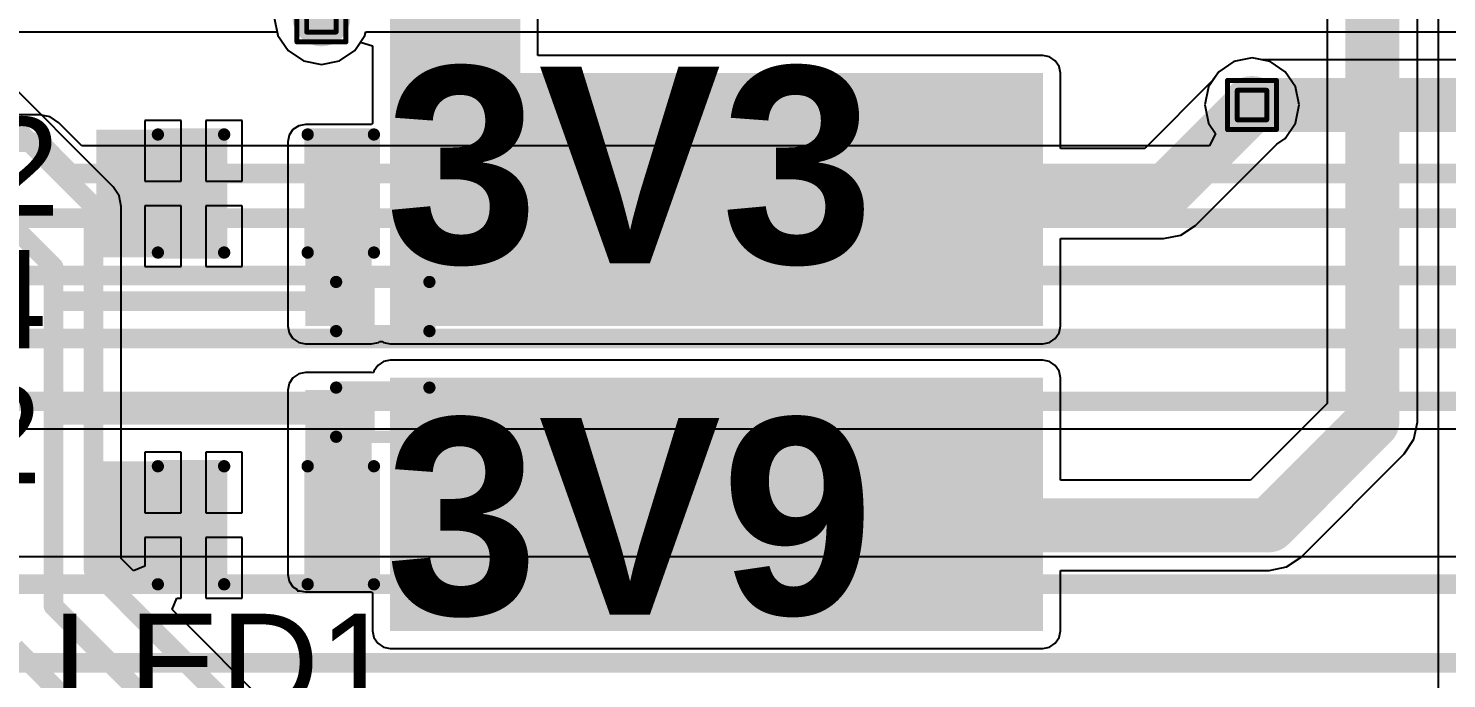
# Model space of a CAD drawing. Header units: inches. Extents: x -8 to 210, y -39 to 109.
# Drawn here: x 20.03 to 34.7, y 32.4 to 39.12 of the extents above; entities that cross this region are included whole.
import ezdxf

# ---------------------------------------------------------------- set-up
doc = ezdxf.new("R2010")
doc.units = ezdxf.units.IN
for name, color, linetype in [('Bottom Layer', 5, 'Continuous'), ('Drill Drawing', 1, 'Continuous'), ('Top Layer', 1, 'Continuous'), ('Top Overlay', 2, 'Continuous'), ('Top Paste', 8, 'Continuous'), ('Top Solder', 216, 'Continuous'), ('Via Holes', 16, 'Continuous')]:
    doc.layers.add(name, color=color, linetype=linetype)
doc.styles.add('Arial', font='', dxfattribs={"height": 0.2})
doc.styles.add('Arial_Bold', font='', dxfattribs={"height": 0.2})
doc.styles.get('Arial').set_extended_font_data('Arial')
doc.styles.get('Arial_Bold').set_extended_font_data('Arial', bold=True)

# ---------------------------------------------------------------- blocks, each defined once
blk = doc.blocks.new('R___0201_64')
at = {"layer": 'Top Layer'}
for points in [[(-0.41, 0.185), (-0.14, 0.185), (-0.14, -0.185), (-0.41, -0.185)], [(0.14, 0.185), (0.41, 0.185), (0.41, -0.185), (0.14, -0.185)]]:
    blk.add_hatch(color=1, dxfattribs=at).paths.add_polyline_path(points)
at = {"layer": 'Top Paste'}
for points in [[(-0.41, 0.185), (-0.14, 0.185), (-0.14, -0.185), (-0.41, -0.185)], [(0.14, 0.185), (0.41, 0.185), (0.41, -0.185), (0.14, -0.185)]]:
    blk.add_hatch(color=8, dxfattribs=at).paths.add_polyline_path(points)
at = {"layer": 'Top Solder'}
for points in [[(-0.465, 0.24), (-0.085, 0.24), (-0.085, -0.24), (-0.465, -0.24)], [(0.085, 0.24), (0.465, 0.24), (0.465, -0.24), (0.085, -0.24)]]:
    blk.add_hatch(color=216, dxfattribs=at).paths.add_polyline_path(points)
at = {"layer": 'Top Overlay'}
for points in [[(-0.483, -0.254, 0.127, 0.127, 0), (-0.483, 0.254, 0.127, 0.127, 0)], [(-0.483, 0.254, 0.127, 0.127, 0), (0.483, 0.254, 0.127, 0.127, 0)], [(0.483, -0.254, 0.127, 0.127, 0), (0.483, 0.254, 0.127, 0.127, 0)], [(-0.483, -0.254, 0.127, 0.127, 0), (0.483, -0.254, 0.127, 0.127, 0)]]:
    blk.add_lwpolyline(points, format="xyseb", dxfattribs=at)
for points in [[(-0.514, 0.254, 0.0635, 0.0635, 1), (-0.451, 0.254, 0.0635, 0.0635, 1)], [(-0.514, 0.254, 0.0635, 0.0635, 1), (-0.451, 0.254, 0.0635, 0.0635, 1)], [(0.451, 0.254, 0.0635, 0.0635, 1), (0.514, 0.254, 0.0635, 0.0635, 1)], [(0.451, 0.254, 0.0635, 0.0635, 1), (0.514, 0.254, 0.0635, 0.0635, 1)], [(-0.514, -0.254, 0.0635, 0.0635, 1), (-0.451, -0.254, 0.0635, 0.0635, 1)], [(-0.514, -0.254, 0.0635, 0.0635, 1), (-0.451, -0.254, 0.0635, 0.0635, 1)], [(0.451, -0.254, 0.0635, 0.0635, 1), (0.514, -0.254, 0.0635, 0.0635, 1)], [(0.451, -0.254, 0.0635, 0.0635, 1), (0.514, -0.254, 0.0635, 0.0635, 1)]]:
    blk.add_lwpolyline(points, format="xyseb", close=True, dxfattribs=at)
blk = doc.blocks.new('R___0201_66')
at = {"layer": 'Top Layer'}
for points in [[(-0.41, 0.185), (-0.14, 0.185), (-0.14, -0.185), (-0.41, -0.185)], [(0.14, 0.185), (0.41, 0.185), (0.41, -0.185), (0.14, -0.185)]]:
    blk.add_hatch(color=1, dxfattribs=at).paths.add_polyline_path(points)
at = {"layer": 'Top Paste'}
for points in [[(-0.41, 0.185), (-0.14, 0.185), (-0.14, -0.185), (-0.41, -0.185)], [(0.14, 0.185), (0.41, 0.185), (0.41, -0.185), (0.14, -0.185)]]:
    blk.add_hatch(color=8, dxfattribs=at).paths.add_polyline_path(points)
at = {"layer": 'Top Solder'}
for points in [[(-0.465, 0.24), (-0.085, 0.24), (-0.085, -0.24), (-0.465, -0.24)], [(0.085, 0.24), (0.465, 0.24), (0.465, -0.24), (0.085, -0.24)]]:
    blk.add_hatch(color=216, dxfattribs=at).paths.add_polyline_path(points)
at = {"layer": 'Top Overlay'}
for points in [[(-0.483, 0.254, 0.127, 0.127, 0), (0.483, 0.254, 0.127, 0.127, 0)], [(-0.483, -0.254, 0.127, 0.127, 0), (-0.483, 0.254, 0.127, 0.127, 0)], [(0.483, -0.254, 0.127, 0.127, 0), (0.483, 0.254, 0.127, 0.127, 0)], [(-0.483, -0.254, 0.127, 0.127, 0), (0.483, -0.254, 0.127, 0.127, 0)]]:
    blk.add_lwpolyline(points, format="xyseb", dxfattribs=at)
for points in [[(-0.514, 0.254, 0.0635, 0.0635, 1), (-0.451, 0.254, 0.0635, 0.0635, 1)], [(-0.514, 0.254, 0.0635, 0.0635, 1), (-0.451, 0.254, 0.0635, 0.0635, 1)], [(0.451, 0.254, 0.0635, 0.0635, 1), (0.514, 0.254, 0.0635, 0.0635, 1)], [(0.451, 0.254, 0.0635, 0.0635, 1), (0.514, 0.254, 0.0635, 0.0635, 1)], [(-0.514, -0.254, 0.0635, 0.0635, 1), (-0.451, -0.254, 0.0635, 0.0635, 1)], [(-0.514, -0.254, 0.0635, 0.0635, 1), (-0.451, -0.254, 0.0635, 0.0635, 1)], [(0.451, -0.254, 0.0635, 0.0635, 1), (0.514, -0.254, 0.0635, 0.0635, 1)], [(0.451, -0.254, 0.0635, 0.0635, 1), (0.514, -0.254, 0.0635, 0.0635, 1)]]:
    blk.add_lwpolyline(points, format="xyseb", close=True, dxfattribs=at)
blk = doc.blocks.new('T__________75')
at = {"layer": 'Top Layer'}
blk.add_hatch(color=1, dxfattribs=at).paths.add_polyline_path([(0.381, 0.762), (-0.381, 0.762), (-0.762, 0.381), (-0.762, -0.381), (-0.381, -0.762), (0.381, -0.762), (0.762, -0.381), (0.762, 0.381)])
at = {"layer": 'Top Paste'}
blk.add_hatch(color=8, dxfattribs=at).paths.add_polyline_path([(0.381, 0.762), (-0.381, 0.762), (-0.762, 0.381), (-0.762, -0.381), (-0.381, -0.762), (0.381, -0.762), (0.762, -0.381), (0.762, 0.381)])
at = {"layer": 'Top Solder'}
blk.add_hatch(color=216, dxfattribs=at).paths.add_polyline_path([(0.432, 0.864), (-0.432, 0.864), (-0.864, 0.432), (-0.864, -0.432), (-0.432, -0.864), (0.432, -0.864), (0.864, -0.432), (0.864, 0.432)])
at = {"layer": 'Top Overlay'}
for points in [[(-0.432, 0.94, 0.2, 0.2, 0), (-0.94, 0.432, 0.2, 0.2, 0)], [(0.432, 0.94, 0.2, 0.2, 0), (-0.432, 0.94, 0.2, 0.2, 0)], [(0.432, 0.94, 0.2, 0.2, 0), (-0.432, 0.94, 0.2, 0.2, 0)], [(0.94, 0.432, 0.2, 0.2, 0), (0.432, 0.94, 0.2, 0.2, 0)], [(-0.94, 0.432, 0.2, 0.2, 0), (-0.94, -0.432, 0.2, 0.2, 0)], [(0.94, 0.432, 0.2, 0.2, 0), (0.94, -0.432, 0.2, 0.2, 0)], [(-0.432, -0.94, 0.2, 0.2, 0), (-0.94, -0.432, 0.2, 0.2, 0)], [(0.94, -0.432, 0.2, 0.2, 0), (0.432, -0.94, 0.2, 0.2, 0)], [(0.432, -0.94, 0.2, 0.2, 0), (-0.432, -0.94, 0.2, 0.2, 0)], [(0.432, -0.94, 0.2, 0.2, 0), (-0.432, -0.94, 0.2, 0.2, 0)]]:
    blk.add_lwpolyline(points, format="xyseb", dxfattribs=at)
for points in [[(-0.482, 0.94, 0.1, 0.1, 1), (-0.382, 0.94, 0.1, 0.1, 1)], [(-0.482, 0.94, 0.1, 0.1, 1), (-0.382, 0.94, 0.1, 0.1, 1)], [(-0.482, 0.94, 0.1, 0.1, 1), (-0.382, 0.94, 0.1, 0.1, 1)], [(0.382, 0.94, 0.1, 0.1, 1), (0.482, 0.94, 0.1, 0.1, 1)], [(0.382, 0.94, 0.1, 0.1, 1), (0.482, 0.94, 0.1, 0.1, 1)], [(0.382, 0.94, 0.1, 0.1, 1), (0.482, 0.94, 0.1, 0.1, 1)], [(-0.99, 0.432, 0.1, 0.1, 1), (-0.89, 0.432, 0.1, 0.1, 1)], [(-0.99, 0.432, 0.1, 0.1, 1), (-0.89, 0.432, 0.1, 0.1, 1)], [(0.89, 0.432, 0.1, 0.1, 1), (0.99, 0.432, 0.1, 0.1, 1)], [(0.89, 0.432, 0.1, 0.1, 1), (0.99, 0.432, 0.1, 0.1, 1)], [(-0.99, -0.432, 0.1, 0.1, 1), (-0.89, -0.432, 0.1, 0.1, 1)], [(-0.99, -0.432, 0.1, 0.1, 1), (-0.89, -0.432, 0.1, 0.1, 1)], [(0.89, -0.432, 0.1, 0.1, 1), (0.99, -0.432, 0.1, 0.1, 1)], [(0.89, -0.432, 0.1, 0.1, 1), (0.99, -0.432, 0.1, 0.1, 1)], [(-0.482, -0.94, 0.1, 0.1, 1), (-0.382, -0.94, 0.1, 0.1, 1)], [(-0.482, -0.94, 0.1, 0.1, 1), (-0.382, -0.94, 0.1, 0.1, 1)], [(-0.482, -0.94, 0.1, 0.1, 1), (-0.382, -0.94, 0.1, 0.1, 1)], [(0.382, -0.94, 0.1, 0.1, 1), (0.482, -0.94, 0.1, 0.1, 1)], [(0.382, -0.94, 0.1, 0.1, 1), (0.482, -0.94, 0.1, 0.1, 1)], [(0.382, -0.94, 0.1, 0.1, 1), (0.482, -0.94, 0.1, 0.1, 1)]]:
    blk.add_lwpolyline(points, format="xyseb", close=True, dxfattribs=at)
blk = doc.blocks.new('T__________76')
at = {"layer": 'Top Layer'}
blk.add_hatch(color=1, dxfattribs=at).paths.add_polyline_path([(0.381, 0.762), (-0.381, 0.762), (-0.762, 0.381), (-0.762, -0.381), (-0.381, -0.762), (0.381, -0.762), (0.762, -0.381), (0.762, 0.381)])
at = {"layer": 'Top Paste'}
blk.add_hatch(color=8, dxfattribs=at).paths.add_polyline_path([(0.381, 0.762), (-0.381, 0.762), (-0.762, 0.381), (-0.762, -0.381), (-0.381, -0.762), (0.381, -0.762), (0.762, -0.381), (0.762, 0.381)])
at = {"layer": 'Top Solder'}
blk.add_hatch(color=216, dxfattribs=at).paths.add_polyline_path([(0.432, 0.864), (-0.432, 0.864), (-0.864, 0.432), (-0.864, -0.432), (-0.432, -0.864), (0.432, -0.864), (0.864, -0.432), (0.864, 0.432)])
at = {"layer": 'Top Overlay'}
for points in [[(-0.432, 0.94, 0.2, 0.2, 0), (-0.94, 0.432, 0.2, 0.2, 0)], [(0.432, 0.94, 0.2, 0.2, 0), (-0.432, 0.94, 0.2, 0.2, 0)], [(0.432, 0.94, 0.2, 0.2, 0), (-0.432, 0.94, 0.2, 0.2, 0)], [(0.94, 0.432, 0.2, 0.2, 0), (0.432, 0.94, 0.2, 0.2, 0)], [(-0.94, 0.432, 0.2, 0.2, 0), (-0.94, -0.432, 0.2, 0.2, 0)], [(0.94, 0.432, 0.2, 0.2, 0), (0.94, -0.432, 0.2, 0.2, 0)], [(-0.432, -0.94, 0.2, 0.2, 0), (-0.94, -0.432, 0.2, 0.2, 0)], [(0.94, -0.432, 0.2, 0.2, 0), (0.432, -0.94, 0.2, 0.2, 0)], [(0.432, -0.94, 0.2, 0.2, 0), (-0.432, -0.94, 0.2, 0.2, 0)], [(0.432, -0.94, 0.2, 0.2, 0), (-0.432, -0.94, 0.2, 0.2, 0)]]:
    blk.add_lwpolyline(points, format="xyseb", dxfattribs=at)
for points in [[(-0.482, 0.94, 0.1, 0.1, 1), (-0.382, 0.94, 0.1, 0.1, 1)], [(-0.482, 0.94, 0.1, 0.1, 1), (-0.382, 0.94, 0.1, 0.1, 1)], [(-0.482, 0.94, 0.1, 0.1, 1), (-0.382, 0.94, 0.1, 0.1, 1)], [(0.382, 0.94, 0.1, 0.1, 1), (0.482, 0.94, 0.1, 0.1, 1)], [(0.382, 0.94, 0.1, 0.1, 1), (0.482, 0.94, 0.1, 0.1, 1)], [(0.382, 0.94, 0.1, 0.1, 1), (0.482, 0.94, 0.1, 0.1, 1)], [(-0.99, 0.432, 0.1, 0.1, 1), (-0.89, 0.432, 0.1, 0.1, 1)], [(-0.99, 0.432, 0.1, 0.1, 1), (-0.89, 0.432, 0.1, 0.1, 1)], [(0.89, 0.432, 0.1, 0.1, 1), (0.99, 0.432, 0.1, 0.1, 1)], [(0.89, 0.432, 0.1, 0.1, 1), (0.99, 0.432, 0.1, 0.1, 1)], [(-0.99, -0.432, 0.1, 0.1, 1), (-0.89, -0.432, 0.1, 0.1, 1)], [(-0.99, -0.432, 0.1, 0.1, 1), (-0.89, -0.432, 0.1, 0.1, 1)], [(0.89, -0.432, 0.1, 0.1, 1), (0.99, -0.432, 0.1, 0.1, 1)], [(0.89, -0.432, 0.1, 0.1, 1), (0.99, -0.432, 0.1, 0.1, 1)], [(-0.482, -0.94, 0.1, 0.1, 1), (-0.382, -0.94, 0.1, 0.1, 1)], [(-0.482, -0.94, 0.1, 0.1, 1), (-0.382, -0.94, 0.1, 0.1, 1)], [(-0.482, -0.94, 0.1, 0.1, 1), (-0.382, -0.94, 0.1, 0.1, 1)], [(0.382, -0.94, 0.1, 0.1, 1), (0.482, -0.94, 0.1, 0.1, 1)], [(0.382, -0.94, 0.1, 0.1, 1), (0.482, -0.94, 0.1, 0.1, 1)], [(0.382, -0.94, 0.1, 0.1, 1), (0.482, -0.94, 0.1, 0.1, 1)]]:
    blk.add_lwpolyline(points, format="xyseb", close=True, dxfattribs=at)
blk = doc.blocks.new('LED_0603_79')
at = {"layer": 'Top Layer'}
for points in [[(-1, 0.5), (-0.5, 0.5), (-0.5, -0.5), (-1, -0.5)], [(0.5, 0.5), (1, 0.5), (1, -0.5), (0.5, -0.5)]]:
    blk.add_hatch(color=1, dxfattribs=at).paths.add_polyline_path(points)
at = {"layer": 'Top Overlay'}
blk.add_hatch(color=2, dxfattribs=at).paths.add_polyline_path([(1.118, -0.66), (1.753, -0.66), (1.753, 0.66), (1.118, 0.66)])
at = {"layer": 'Top Paste'}
for points in [[(-1, 0.5), (-0.5, 0.5), (-0.5, -0.5), (-1, -0.5)], [(0.5, 0.5), (1, 0.5), (1, -0.5), (0.5, -0.5)]]:
    blk.add_hatch(color=8, dxfattribs=at).paths.add_polyline_path(points)
at = {"layer": 'Top Solder'}
for points in [[(-1.102, 0.602), (-0.398, 0.602), (-0.398, -0.602), (-1.102, -0.602)], [(0.398, 0.602), (1.102, 0.602), (1.102, -0.602), (0.398, -0.602)]]:
    blk.add_hatch(color=216, dxfattribs=at).paths.add_polyline_path(points)
at = {"layer": 'Top Overlay'}
for points in [[(-1.118, 0.61, 0.127, 0.127, 0), (-1.118, -0.61, 0.127, 0.127, 0)], [(-0.432, 0.61, 0.127, 0.127, 0), (-1.118, 0.61, 0.127, 0.127, 0)], [(1.118, 0.61, 0.127, 0.127, 0), (0.432, 0.61, 0.127, 0.127, 0)], [(1.118, 0.61, 0.127, 0.127, 0), (1.118, -0.61, 0.127, 0.127, 0)], [(-0.432, -0.61, 0.127, 0.127, 0), (-1.118, -0.61, 0.127, 0.127, 0)], [(1.118, -0.61, 0.127, 0.127, 0), (0.432, -0.61, 0.127, 0.127, 0)]]:
    blk.add_lwpolyline(points, format="xyseb", dxfattribs=at)
for points in [[(-1.149, 0.61, 0.0635, 0.0635, 1), (-1.086, 0.61, 0.0635, 0.0635, 1)], [(-1.149, 0.61, 0.0635, 0.0635, 1), (-1.086, 0.61, 0.0635, 0.0635, 1)], [(-0.464, 0.61, 0.0635, 0.0635, 1), (-0.4, 0.61, 0.0635, 0.0635, 1)], [(0.4, 0.61, 0.0635, 0.0635, 1), (0.464, 0.61, 0.0635, 0.0635, 1)], [(1.086, 0.61, 0.0635, 0.0635, 1), (1.149, 0.61, 0.0635, 0.0635, 1)], [(1.086, 0.61, 0.0635, 0.0635, 1), (1.149, 0.61, 0.0635, 0.0635, 1)], [(-1.149, -0.61, 0.0635, 0.0635, 1), (-1.086, -0.61, 0.0635, 0.0635, 1)], [(-1.149, -0.61, 0.0635, 0.0635, 1), (-1.086, -0.61, 0.0635, 0.0635, 1)], [(-0.464, -0.61, 0.0635, 0.0635, 1), (-0.4, -0.61, 0.0635, 0.0635, 1)], [(0.4, -0.61, 0.0635, 0.0635, 1), (0.464, -0.61, 0.0635, 0.0635, 1)], [(1.086, -0.61, 0.0635, 0.0635, 1), (1.149, -0.61, 0.0635, 0.0635, 1)], [(1.086, -0.61, 0.0635, 0.0635, 1), (1.149, -0.61, 0.0635, 0.0635, 1)]]:
    blk.add_lwpolyline(points, format="xyseb", close=True, dxfattribs=at)
blk = doc.blocks.new('LED_0603_80')
at = {"layer": 'Top Layer'}
for points in [[(-1, 0.5), (-0.5, 0.5), (-0.5, -0.5), (-1, -0.5)], [(0.5, 0.5), (1, 0.5), (1, -0.5), (0.5, -0.5)]]:
    blk.add_hatch(color=1, dxfattribs=at).paths.add_polyline_path(points)
at = {"layer": 'Top Overlay'}
blk.add_hatch(color=2, dxfattribs=at).paths.add_polyline_path([(1.118, -0.66), (1.753, -0.66), (1.753, 0.66), (1.118, 0.66)])
at = {"layer": 'Top Paste'}
for points in [[(-1, 0.5), (-0.5, 0.5), (-0.5, -0.5), (-1, -0.5)], [(0.5, 0.5), (1, 0.5), (1, -0.5), (0.5, -0.5)]]:
    blk.add_hatch(color=8, dxfattribs=at).paths.add_polyline_path(points)
at = {"layer": 'Top Solder'}
for points in [[(-1.102, 0.602), (-0.398, 0.602), (-0.398, -0.602), (-1.102, -0.602)], [(0.398, 0.602), (1.102, 0.602), (1.102, -0.602), (0.398, -0.602)]]:
    blk.add_hatch(color=216, dxfattribs=at).paths.add_polyline_path(points)
at = {"layer": 'Top Overlay'}
for points in [[(-1.118, 0.61, 0.127, 0.127, 0), (-1.118, -0.61, 0.127, 0.127, 0)], [(-0.432, 0.61, 0.127, 0.127, 0), (-1.118, 0.61, 0.127, 0.127, 0)], [(1.118, 0.61, 0.127, 0.127, 0), (0.432, 0.61, 0.127, 0.127, 0)], [(1.118, 0.61, 0.127, 0.127, 0), (1.118, -0.61, 0.127, 0.127, 0)], [(-0.432, -0.61, 0.127, 0.127, 0), (-1.118, -0.61, 0.127, 0.127, 0)], [(1.118, -0.61, 0.127, 0.127, 0), (0.432, -0.61, 0.127, 0.127, 0)]]:
    blk.add_lwpolyline(points, format="xyseb", dxfattribs=at)
for points in [[(-1.149, 0.61, 0.0635, 0.0635, 1), (-1.086, 0.61, 0.0635, 0.0635, 1)], [(-1.149, 0.61, 0.0635, 0.0635, 1), (-1.086, 0.61, 0.0635, 0.0635, 1)], [(-0.464, 0.61, 0.0635, 0.0635, 1), (-0.4, 0.61, 0.0635, 0.0635, 1)], [(0.4, 0.61, 0.0635, 0.0635, 1), (0.464, 0.61, 0.0635, 0.0635, 1)], [(1.086, 0.61, 0.0635, 0.0635, 1), (1.149, 0.61, 0.0635, 0.0635, 1)], [(1.086, 0.61, 0.0635, 0.0635, 1), (1.149, 0.61, 0.0635, 0.0635, 1)], [(-1.149, -0.61, 0.0635, 0.0635, 1), (-1.086, -0.61, 0.0635, 0.0635, 1)], [(-1.149, -0.61, 0.0635, 0.0635, 1), (-1.086, -0.61, 0.0635, 0.0635, 1)], [(-0.464, -0.61, 0.0635, 0.0635, 1), (-0.4, -0.61, 0.0635, 0.0635, 1)], [(0.4, -0.61, 0.0635, 0.0635, 1), (0.464, -0.61, 0.0635, 0.0635, 1)], [(1.086, -0.61, 0.0635, 0.0635, 1), (1.149, -0.61, 0.0635, 0.0635, 1)], [(1.086, -0.61, 0.0635, 0.0635, 1), (1.149, -0.61, 0.0635, 0.0635, 1)]]:
    blk.add_lwpolyline(points, format="xyseb", close=True, dxfattribs=at)

msp = doc.modelspace()

# ---------------------------------------------------------------- hatches: boundary and pattern name
at = {"layer": 'Bottom Layer'}
h = msp.add_hatch(color=5, dxfattribs=at)
edge = h.paths.add_edge_path()
edge.add_arc((23.063, 39.235), 0.3, 0, 360)
h = msp.add_hatch(color=5, dxfattribs=at)
edge = h.paths.add_edge_path()
edge.add_arc((32.69, 38.329), 0.3, 0, 360)
at = {"layer": 'Top Layer'}
for points in [[(23.774, 37.236), (25.121, 37.236), (25.121, 42.012), (23.774, 42.012)], [(23.774, 36.043), (30.526, 36.043), (30.526, 38.659), (23.774, 38.659)], [(22.897, 36.043), (23.583, 36.043), (23.583, 37.948), (22.897, 37.948)], [(30.526, 35.509), (23.774, 35.509), (23.774, 32.893), (30.526, 32.893)], [(22.897, 33.477), (23.583, 33.477), (23.583, 35.382), (22.897, 35.382)]]:
    msp.add_hatch(color=1, dxfattribs=at).paths.add_polyline_path(points)
h = msp.add_hatch(color=1, dxfattribs=at)
edge = h.paths.add_edge_path()
edge.add_arc((23.063, 39.235), 0.3, 0, 360)
h = msp.add_hatch(color=1, dxfattribs=at)
edge = h.paths.add_edge_path()
edge.add_arc((32.69, 38.329), 0.3, 0, 360)
at = {"layer": 'Via Holes'}
h = msp.add_hatch(color=7, dxfattribs=at)
edge = h.paths.add_edge_path()
edge.add_arc((23.063, 39.235), 0.15, 0, 360)
h = msp.add_hatch(color=7, dxfattribs=at)
edge = h.paths.add_edge_path()
edge.add_arc((32.69, 38.329), 0.15, 0, 360)

# ---------------------------------------------------------------- linework, layer by layer
at = {"layer": 'Bottom Layer'}
for p, q in [((22.576, 39.235), (22.613, 39.049)), ((22.613, 39.049), (22.719, 38.891)), ((23.408, 38.891), (23.513, 39.049)), ((23.513, 39.049), (23.521, 39.085)), ((23.521, 39.085), (46.988, 39.085)), ((22.719, 38.891), (22.877, 38.785)), ((23.25, 38.785), (23.408, 38.891)), ((22.877, 38.785), (23.063, 38.748)), ((23.063, 38.748), (23.25, 38.785)), ((32.503, 38.779), (32.345, 38.673)), ((32.69, 38.816), (32.503, 38.779)), ((32.795, 38.795), (32.69, 38.816)), ((52.825, 38.795), (32.795, 38.795)), ((32.345, 38.673), (32.24, 38.515)), ((32.24, 38.515), (32.203, 38.329)), ((32.203, 38.329), (32.24, 38.142)), ((20.147, 38.228), (19.519, 38.228)), ((20.256, 38.206), (20.147, 38.228)), ((20.147, 38.228), (20.147, 38.228)), ((20.348, 38.144), (20.256, 38.206)), ((20.585, 37.907), (20.348, 38.144)), ((32.24, 38.142), (32.312, 38.034)), ((32.312, 38.034), (32.249, 37.907)), ((32.249, 37.907), (20.585, 37.907)), ((19.53, 34.981), (60.013, 34.981)), ((60.147, 33.66), (19.648, 33.66))]:
    msp.add_line(p, q, dxfattribs=at)
for points in [[(32.69, 38.329, 0.559, 0.559, 0), (52.931, 38.329, 0.559, 0.559, 0)], [(9.52, 37.943, 0.203, 0.203, 0), (20.147, 37.943, 0.203, 0.203, 0)], [(20.147, 37.943, 0.203, 0.203, 0), (20.467, 37.622, 0.203, 0.203, 0)], [(20.467, 37.622, 0.203, 0.203, 0), (58.196, 37.622, 0.203, 0.203, 0)], [(17.932, 37.16, 0.203, 0.203, 0), (58.699, 37.16, 0.203, 0.203, 0)], [(18.628, 36.566, 0.203, 0.203, 0), (59.496, 36.566, 0.203, 0.203, 0)], [(18.628, 35.916, 0.203, 0.203, 0), (60.319, 35.916, 0.203, 0.203, 0)], [(18.819, 35.266, 0.203, 0.203, 0), (60.131, 35.266, 0.203, 0.203, 0)], [(18.364, 33.375, 0.203, 0.203, 0), (60.531, 33.375, 0.203, 0.203, 0)], [(18.821, 32.563, 0.203, 0.203, 0), (60.325, 32.563, 0.203, 0.203, 0)]]:
    msp.add_lwpolyline(points, format="xyseb", dxfattribs=at)
for points in [[(32.55, 38.329, 0.279, 0.279, 1), (32.83, 38.329, 0.279, 0.279, 1)], [(20.096, 37.943, 0.102, 0.102, 1), (20.197, 37.943, 0.102, 0.102, 1)], [(20.096, 37.943, 0.102, 0.102, 1), (20.197, 37.943, 0.102, 0.102, 1)], [(20.416, 37.622, 0.102, 0.102, 1), (20.518, 37.622, 0.102, 0.102, 1)], [(20.416, 37.622, 0.102, 0.102, 1), (20.518, 37.622, 0.102, 0.102, 1)]]:
    msp.add_lwpolyline(points, format="xyseb", close=True, dxfattribs=at)
at = {"layer": 'Drill Drawing'}
for points in [[(22.809, 38.981, 0.0508, 0.0508, 0), (22.809, 39.489, 0.0508, 0.0508, 0)], [(23.317, 38.981, 0.0508, 0.0508, 0), (23.317, 39.489, 0.0508, 0.0508, 0)], [(22.911, 39.083, 0.0508, 0.0508, 0), (22.911, 39.388, 0.0508, 0.0508, 0)], [(23.216, 39.083, 0.0508, 0.0508, 0), (23.216, 39.388, 0.0508, 0.0508, 0)], [(22.911, 39.083, 0.0508, 0.0508, 0), (23.216, 39.083, 0.0508, 0.0508, 0)], [(22.809, 38.981, 0.0508, 0.0508, 0), (23.317, 38.981, 0.0508, 0.0508, 0)], [(32.436, 38.583, 0.0508, 0.0508, 0), (32.944, 38.583, 0.0508, 0.0508, 0)], [(32.436, 38.075, 0.0508, 0.0508, 0), (32.436, 38.583, 0.0508, 0.0508, 0)], [(32.944, 38.075, 0.0508, 0.0508, 0), (32.944, 38.583, 0.0508, 0.0508, 0)], [(32.537, 38.481, 0.0508, 0.0508, 0), (32.842, 38.481, 0.0508, 0.0508, 0)], [(32.537, 38.176, 0.0508, 0.0508, 0), (32.537, 38.481, 0.0508, 0.0508, 0)], [(32.842, 38.176, 0.0508, 0.0508, 0), (32.842, 38.481, 0.0508, 0.0508, 0)], [(32.537, 38.176, 0.0508, 0.0508, 0), (32.842, 38.176, 0.0508, 0.0508, 0)], [(32.436, 38.075, 0.0508, 0.0508, 0), (32.944, 38.075, 0.0508, 0.0508, 0)]]:
    msp.add_lwpolyline(points, format="xyseb", dxfattribs=at)
for points in [[(22.898, 39.083, 0.0254, 0.0254, 1), (22.924, 39.083, 0.0254, 0.0254, 1)], [(22.898, 39.083, 0.0254, 0.0254, 1), (22.924, 39.083, 0.0254, 0.0254, 1)], [(23.203, 39.083, 0.0254, 0.0254, 1), (23.228, 39.083, 0.0254, 0.0254, 1)], [(23.203, 39.083, 0.0254, 0.0254, 1), (23.228, 39.083, 0.0254, 0.0254, 1)], [(22.797, 38.981, 0.0254, 0.0254, 1), (22.822, 38.981, 0.0254, 0.0254, 1)], [(22.797, 38.981, 0.0254, 0.0254, 1), (22.822, 38.981, 0.0254, 0.0254, 1)], [(23.305, 38.981, 0.0254, 0.0254, 1), (23.33, 38.981, 0.0254, 0.0254, 1)], [(23.305, 38.981, 0.0254, 0.0254, 1), (23.33, 38.981, 0.0254, 0.0254, 1)], [(32.423, 38.583, 0.0254, 0.0254, 1), (32.449, 38.583, 0.0254, 0.0254, 1)], [(32.423, 38.583, 0.0254, 0.0254, 1), (32.449, 38.583, 0.0254, 0.0254, 1)], [(32.931, 38.583, 0.0254, 0.0254, 1), (32.956, 38.583, 0.0254, 0.0254, 1)], [(32.931, 38.583, 0.0254, 0.0254, 1), (32.956, 38.583, 0.0254, 0.0254, 1)], [(32.525, 38.481, 0.0254, 0.0254, 1), (32.55, 38.481, 0.0254, 0.0254, 1)], [(32.525, 38.481, 0.0254, 0.0254, 1), (32.55, 38.481, 0.0254, 0.0254, 1)], [(32.83, 38.481, 0.0254, 0.0254, 1), (32.855, 38.481, 0.0254, 0.0254, 1)], [(32.83, 38.481, 0.0254, 0.0254, 1), (32.855, 38.481, 0.0254, 0.0254, 1)], [(32.525, 38.176, 0.0254, 0.0254, 1), (32.55, 38.176, 0.0254, 0.0254, 1)], [(32.525, 38.176, 0.0254, 0.0254, 1), (32.55, 38.176, 0.0254, 0.0254, 1)], [(32.83, 38.176, 0.0254, 0.0254, 1), (32.855, 38.176, 0.0254, 0.0254, 1)], [(32.83, 38.176, 0.0254, 0.0254, 1), (32.855, 38.176, 0.0254, 0.0254, 1)], [(32.423, 38.075, 0.0254, 0.0254, 1), (32.449, 38.075, 0.0254, 0.0254, 1)], [(32.423, 38.075, 0.0254, 0.0254, 1), (32.449, 38.075, 0.0254, 0.0254, 1)], [(32.931, 38.075, 0.0254, 0.0254, 1), (32.956, 38.075, 0.0254, 0.0254, 1)], [(32.931, 38.075, 0.0254, 0.0254, 1), (32.956, 38.075, 0.0254, 0.0254, 1)]]:
    msp.add_lwpolyline(points, format="xyseb", close=True, dxfattribs=at)
at = {"layer": 'Top Layer'}
for p, q in [((25.302, 38.84), (25.302, 42.012)), ((33.468, 41.783), (33.468, 35.245)), ((34.401, 35.052), (34.401, 40.516)), ((34.614, 40.453), (34.614, 25.309)), ((19.72, 39.085), (22.606, 39.085)), ((22.606, 39.085), (22.613, 39.049)), ((22.613, 39.049), (22.719, 38.891)), ((22.719, 38.891), (22.877, 38.785)), ((23.25, 38.785), (23.408, 38.891)), ((23.408, 38.891), (23.466, 38.978)), ((23.466, 38.978), (23.593, 38.94)), ((23.593, 38.94), (23.593, 38.137)), ((22.877, 38.785), (23.063, 38.748)), ((23.063, 38.748), (23.25, 38.785)), ((30.526, 38.84), (25.302, 38.84)), ((30.596, 38.826), (30.526, 38.84)), ((30.654, 38.787), (30.596, 38.826)), ((30.694, 38.728), (30.654, 38.787)), ((32.503, 38.779), (32.345, 38.673)), ((32.69, 38.816), (32.503, 38.779)), ((32.876, 38.779), (32.69, 38.816)), ((33.034, 38.673), (32.876, 38.779)), ((20.909, 37.483), (19.701, 38.69)), ((30.707, 38.659), (30.694, 38.728)), ((30.707, 37.88), (30.707, 38.659)), ((32.345, 38.673), (32.286, 38.584)), ((33.14, 38.515), (33.034, 38.673)), ((32.286, 38.584), (31.582, 37.88)), ((33.177, 38.329), (33.14, 38.515)), ((33.14, 38.142), (33.177, 38.329)), ((21.612, 38.168), (21.235, 38.168)), ((21.235, 38.168), (21.235, 37.541)), ((21.612, 37.541), (21.612, 38.168)), ((22.243, 38.168), (21.866, 38.168)), ((21.866, 38.168), (21.866, 37.541)), ((22.243, 37.541), (22.243, 38.168)), ((22.73, 38.017), (22.716, 37.948)), ((22.769, 38.076), (22.73, 38.017)), ((22.828, 38.115), (22.769, 38.076)), ((22.897, 38.129), (22.828, 38.115)), ((23.583, 38.129), (22.897, 38.129)), ((23.593, 38.137), (23.583, 38.129)), ((33.034, 37.984), (33.14, 38.142)), ((22.716, 37.948), (22.716, 36.043)), ((31.582, 37.88), (30.707, 37.88)), ((32.105, 37.085), (32.945, 37.924)), ((32.945, 37.924), (33.034, 37.984)), ((20.97, 37.39), (20.909, 37.483)), ((20.909, 37.483), (20.909, 37.483)), ((21.235, 37.541), (21.612, 37.541)), ((21.866, 37.541), (22.243, 37.541)), ((20.992, 37.281), (20.97, 37.39)), ((20.992, 33.64), (20.992, 37.281)), ((20.992, 37.281), (20.992, 37.281)), ((21.612, 37.287), (21.235, 37.287)), ((21.235, 37.287), (21.235, 36.66)), ((21.612, 36.66), (21.612, 37.287)), ((22.243, 37.287), (21.866, 37.287)), ((21.866, 37.287), (21.866, 36.66)), ((22.243, 36.66), (22.243, 37.287)), ((31.775, 36.948), (31.954, 36.984)), ((31.954, 36.984), (32.105, 37.085)), ((30.707, 36.043), (30.707, 36.948)), ((30.707, 36.948), (31.775, 36.948)), ((21.235, 36.66), (21.612, 36.66)), ((21.866, 36.66), (22.243, 36.66)), ((22.716, 36.043), (22.73, 35.973)), ((22.73, 35.973), (22.769, 35.914)), ((30.654, 35.914), (30.694, 35.973)), ((30.694, 35.973), (30.707, 36.043)), ((22.769, 35.914), (22.828, 35.875)), ((22.828, 35.875), (22.897, 35.861)), ((22.897, 35.861), (23.583, 35.861)), ((23.583, 35.861), (23.653, 35.875)), ((23.653, 35.875), (23.664, 35.883)), ((23.664, 35.883), (23.693, 35.883)), ((23.693, 35.883), (23.705, 35.875)), ((23.705, 35.875), (23.774, 35.861)), ((23.774, 35.861), (30.526, 35.861)), ((30.526, 35.861), (30.596, 35.875)), ((30.596, 35.875), (30.654, 35.914)), ((23.705, 35.677), (23.646, 35.637)), ((23.774, 35.69), (23.705, 35.677)), ((30.526, 35.69), (23.774, 35.69)), ((30.596, 35.677), (30.526, 35.69)), ((30.654, 35.637), (30.596, 35.677)), ((22.769, 35.51), (22.73, 35.452)), ((22.828, 35.55), (22.769, 35.51)), ((22.897, 35.563), (22.828, 35.55)), ((23.583, 35.563), (22.897, 35.563)), ((23.603, 35.56), (23.583, 35.563)), ((23.607, 35.579), (23.603, 35.56)), ((23.646, 35.637), (23.607, 35.579)), ((30.694, 35.579), (30.654, 35.637)), ((30.707, 35.509), (30.694, 35.579)), ((30.707, 34.451), (30.707, 35.509)), ((22.73, 35.452), (22.716, 35.382)), ((22.716, 35.382), (22.716, 33.477)), ((33.468, 35.245), (32.675, 34.451)), ((34.365, 34.874), (34.401, 35.052)), ((34.264, 34.722), (34.365, 34.874)), ((21.612, 34.739), (21.235, 34.739)), ((21.235, 34.739), (21.235, 34.112)), ((21.612, 34.112), (21.612, 34.739)), ((22.243, 34.739), (21.866, 34.739)), ((21.866, 34.739), (21.866, 34.112)), ((22.243, 34.112), (22.243, 34.739)), ((33.197, 33.656), (34.264, 34.722)), ((32.675, 34.451), (30.707, 34.451)), ((21.235, 34.112), (21.612, 34.112)), ((21.866, 34.112), (22.243, 34.112)), ((21.612, 33.858), (21.235, 33.858)), ((21.235, 33.858), (21.235, 33.563)), ((21.612, 33.231), (21.612, 33.858)), ((22.243, 33.858), (21.866, 33.858)), ((21.866, 33.858), (21.866, 33.231)), ((22.243, 33.231), (22.243, 33.858)), ((21.118, 33.514), (20.992, 33.64)), ((33.046, 33.555), (33.197, 33.656)), ((21.235, 33.563), (21.118, 33.514)), ((22.716, 33.477), (22.73, 33.408)), ((30.707, 32.893), (30.707, 33.519)), ((30.707, 33.519), (32.868, 33.519)), ((32.868, 33.519), (33.046, 33.555)), ((22.73, 33.408), (22.769, 33.349)), ((22.769, 33.349), (22.811, 33.321)), ((22.811, 33.321), (22.811, 33.307)), ((22.811, 33.307), (22.84, 33.307)), ((22.84, 33.307), (22.897, 33.296)), ((21.518, 33.114), (21.567, 33.231)), ((21.567, 33.231), (21.612, 33.231)), ((21.866, 33.231), (22.243, 33.231)), ((22.897, 33.296), (23.583, 33.296)), ((23.583, 33.296), (23.593, 33.288)), ((23.593, 33.288), (23.593, 32.893)), ((23.435, 31.197), (21.518, 33.114)), ((23.593, 32.893), (23.607, 32.824)), ((30.694, 32.824), (30.707, 32.893)), ((23.607, 32.824), (23.646, 32.765)), ((23.646, 32.765), (23.705, 32.726)), ((23.705, 32.726), (23.774, 32.712)), ((30.526, 32.712), (30.596, 32.726)), ((30.596, 32.726), (30.654, 32.765)), ((30.654, 32.765), (30.694, 32.824)), ((23.774, 32.712), (30.526, 32.712))]:
    msp.add_line(p, q, dxfattribs=at)
for points in [[(15.043, 41.904, 0.203, 0.203, 0), (20.292, 36.655, 0.203, 0.203, 0)], [(33.934, 35.052, 0.559, 0.559, 0), (33.934, 41.783, 0.559, 0.559, 0)], [(19.228, 38.76, 0.203, 0.203, 0), (20.707, 37.281, 0.203, 0.203, 0)], [(31.775, 37.414, 0.559, 0.559, 0), (32.69, 38.329, 0.559, 0.559, 0)], [(29.464, 37.414, 0.559, 0.559, 0), (31.775, 37.414, 0.559, 0.559, 0)], [(20.707, 33.522, 0.203, 0.203, 0), (20.707, 37.281, 0.203, 0.203, 0)], [(20.292, 33.149, 0.203, 0.203, 0), (20.292, 36.655, 0.203, 0.203, 0)], [(32.868, 33.985, 0.559, 0.559, 0), (33.934, 35.052, 0.559, 0.559, 0)], [(29.464, 33.985, 0.559, 0.559, 0), (32.868, 33.985, 0.559, 0.559, 0)], [(20.707, 33.522, 0.203, 0.203, 0), (23.317, 30.912, 0.203, 0.203, 0)], [(20.292, 33.149, 0.203, 0.203, 0), (23.241, 30.201, 0.203, 0.203, 0)], [(19.888, 32.721, 0.203, 0.203, 0), (20.602, 32.007, 0.203, 0.203, 0)]]:
    msp.add_lwpolyline(points, format="xyseb", dxfattribs=at)
for points in [[(32.55, 38.329, 0.279, 0.279, 1), (32.83, 38.329, 0.279, 0.279, 1)], [(29.324, 37.414, 0.279, 0.279, 1), (29.604, 37.414, 0.279, 0.279, 1)], [(31.636, 37.414, 0.279, 0.279, 1), (31.915, 37.414, 0.279, 0.279, 1)], [(31.636, 37.414, 0.279, 0.279, 1), (31.915, 37.414, 0.279, 0.279, 1)], [(20.656, 37.281, 0.102, 0.102, 1), (20.758, 37.281, 0.102, 0.102, 1)], [(20.656, 37.281, 0.102, 0.102, 1), (20.758, 37.281, 0.102, 0.102, 1)], [(20.241, 36.655, 0.102, 0.102, 1), (20.343, 36.655, 0.102, 0.102, 1)], [(20.241, 36.655, 0.102, 0.102, 1), (20.343, 36.655, 0.102, 0.102, 1)], [(33.795, 35.052, 0.279, 0.279, 1), (34.074, 35.052, 0.279, 0.279, 1)], [(33.795, 35.052, 0.279, 0.279, 1), (34.074, 35.052, 0.279, 0.279, 1)], [(29.324, 33.985, 0.279, 0.279, 1), (29.604, 33.985, 0.279, 0.279, 1)], [(32.728, 33.985, 0.279, 0.279, 1), (33.007, 33.985, 0.279, 0.279, 1)], [(32.728, 33.985, 0.279, 0.279, 1), (33.007, 33.985, 0.279, 0.279, 1)], [(20.656, 33.522, 0.102, 0.102, 1), (20.758, 33.522, 0.102, 0.102, 1)], [(20.656, 33.522, 0.102, 0.102, 1), (20.758, 33.522, 0.102, 0.102, 1)], [(20.241, 33.149, 0.102, 0.102, 1), (20.343, 33.149, 0.102, 0.102, 1)], [(20.241, 33.149, 0.102, 0.102, 1), (20.343, 33.149, 0.102, 0.102, 1)]]:
    msp.add_lwpolyline(points, format="xyseb", close=True, dxfattribs=at)
at = {"layer": 'Top Overlay'}
for points in [[(20.4, 36.3, 0.203, 0.203, 0), (23.032, 36.3, 0.203, 0.203, 0)], [(20.4, 35.125, 0.203, 0.203, 0), (23.032, 35.125, 0.203, 0.203, 0)]]:
    msp.add_lwpolyline(points, format="xyseb", dxfattribs=at)
for points in [[(20.349, 36.3, 0.102, 0.102, 1), (20.451, 36.3, 0.102, 0.102, 1)], [(22.981, 36.3, 0.102, 0.102, 1), (23.083, 36.3, 0.102, 0.102, 1)], [(20.349, 35.125, 0.102, 0.102, 1), (20.451, 35.125, 0.102, 0.102, 1)], [(22.981, 35.125, 0.102, 0.102, 1), (23.083, 35.125, 0.102, 0.102, 1)]]:
    msp.add_lwpolyline(points, format="xyseb", close=True, dxfattribs=at)

# ---------------------------------------------------------------- block references
at = {"rotation": 180}
for name, p in [('T__________75', (29.464, 37.414)), ('LED_0603_79', (22.489, 37.414)), ('T__________76', (29.464, 33.985)), ('LED_0603_80', (22.489, 33.985))]:
    msp.add_blockref(name, p, dxfattribs=at)
for name, p in [('R___0201_64', (23.698, 36.246)), ('R___0201_66', (23.698, 35.154))]:
    msp.add_blockref(name, p)

# ---------------------------------------------------------------- texts
at = {"layer": 'Top Overlay', "style": 'Arial_Bold'}
for s, p in [('3V3', (23.727, 36.694)), ('3V9', (23.727, 33.062))]:
    msp.add_text(s, height=2.032, rotation=360, dxfattribs=at).set_placement(p)
at = {"layer": 'Top Overlay', "style": 'Arial'}
for s, p in [('LED2', (16.807, 37.186)), ('R4', (18.407, 35.814)), ('R2', (18.356, 34.417)), ('LED1', (20.278, 32.055))]:
    msp.add_text(s, height=1.016, dxfattribs=at).set_placement(p)

doc.saveas('drawing.dxf')
